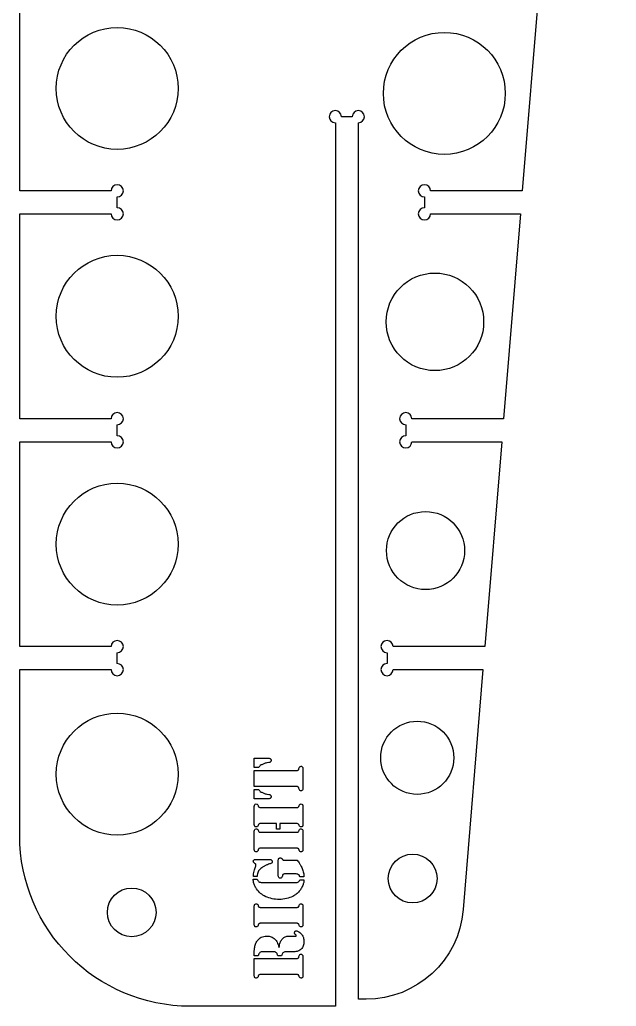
# Model space of a CAD drawing. Header units: inches. Extents: x -2.5 to 28.8, y -4.6 to 15.6.
# Drawn here: x 15.33 to 21.44, y -4.61 to 5.5 of the extents above; entities that cross this region are included whole.
import ezdxf

# ---------------------------------------------------------------- set-up
doc = ezdxf.new("R2010")
doc.units = ezdxf.units.IN
doc.header["$MEASUREMENT"] = 0
doc.layers.get('0').update_dxf_attribs({"lineweight": 0})

# ---------------------------------------------------------------- blocks, each defined once
blk = doc.blocks.new('Block_2')
at = {"color": 18, "lineweight": 25, "true_color": 0x000000}
for p, q in [((17.73, -2.167), (17.73, -2.071)), ((17.73, -2.071), (17.88, -2.071)), ((17.881, -2.116), (17.859, -2.119)), ((17.775, -2.167), (17.73, -2.167)), ((17.73, -2.36), (17.73, -2.198)), ((17.73, -2.198), (18.161, -2.198)), ((18.23, -2.185), (18.23, -2.373)), ((18.161, -2.36), (17.73, -2.36)), ((17.73, -2.486), (17.73, -2.39)), ((17.73, -2.39), (17.775, -2.39)), ((17.88, -2.486), (17.73, -2.486)), ((17.859, -2.438), (17.881, -2.442)), ((17.73, -2.749), (17.73, -2.566)), ((17.797, -2.576), (18.162, -2.576)), ((18.187, -2.565), (18.191, -2.554)), ((18.23, -2.566), (18.23, -2.75)), ((17.73, -3.002), (17.73, -2.82)), ((17.773, -2.75), (17.769, -2.761)), ((17.769, -2.808), (17.773, -2.819)), ((17.957, -2.739), (17.797, -2.739)), ((17.797, -2.83), (18.164, -2.83)), ((17.957, -2.799), (17.957, -2.739)), ((17.993, -2.799), (17.957, -2.799)), ((17.993, -2.739), (17.993, -2.799)), ((18.162, -2.739), (17.993, -2.739)), ((18.191, -2.761), (18.187, -2.75)), ((18.188, -2.819), (18.191, -2.808)), ((18.23, -2.82), (18.23, -3.002)), ((18.164, -2.992), (17.797, -2.992)), ((17.745, -3.109), (17.887, -3.109)), ((17.977, -3.269), (17.977, -3.122)), ((18.044, -3.116), (18.169, -3.116)), ((17.72, -3.312), (17.761, -3.312)), ((17.76, -3.282), (17.721, -3.282)), ((18.153, -3.256), (18.046, -3.256)), ((18.24, -3.287), (18.199, -3.287)), ((18.199, -3.318), (18.24, -3.318)), ((17.812, -3.344), (18.153, -3.344)), ((17.73, -3.773), (17.73, -3.59)), ((17.797, -3.6), (18.164, -3.6)), ((18.23, -3.59), (18.23, -3.773)), ((18.164, -3.763), (17.797, -3.763)), ((18.074, -3.896), (18.15, -3.896)), ((17.73, -4.096), (17.73, -4.086)), ((17.771, -4.096), (17.73, -4.096)), ((17.73, -4.297), (17.73, -4.125)), ((17.73, -4.125), (18.161, -4.125)), ((17.92, -4.054), (17.823, -4.054)), ((18.01, -4.095), (17.971, -4.095)), ((18.135, -4.054), (18.074, -4.054)), ((18.23, -4.112), (18.23, -4.297)), ((18.164, -4.287), (17.797, -4.287))]:
    blk.add_line(p, q, dxfattribs=at)
for centre, radius in [((16.325, 4.796), 0.625), ((19.68, 4.745), 0.625), ((16.325, 2.46), 0.625), ((19.583, 2.403), 0.5), ((16.325, 0.124), 0.625), ((19.487, 0.058), 0.4), ((16.325, -2.234), 0.625), ((19.402, -2.066), 0.375), ((19.355, -3.304), 0.25), ((16.474, -3.651), 0.25)]:
    blk.add_circle(centre, radius, dxfattribs=at)
for points, knots in [([(16.263, -0.926), (16.263, -0.892), (16.291, -0.864), (16.325, -0.864), (16.36, -0.864), (16.388, -0.892), (16.388, -0.926), (16.388, -0.961), (16.36, -0.989), (16.325, -0.989), (16.325, -0.989), (16.325, -1.1), (16.325, -1.1), (16.36, -1.1), (16.388, -1.128), (16.388, -1.162), (16.388, -1.197), (16.36, -1.225), (16.325, -1.225), (16.291, -1.225), (16.263, -1.197), (16.263, -1.162), (16.263, -1.162), (15.325, -1.162), (15.325, -1.162), (15.325, -1.162), (15.325, -2.863), (15.325, -2.863), (15.325, -3.83), (16.109, -4.613), (17.075, -4.613), (17.075, -4.613), (18.562, -4.613), (18.562, -4.613), (18.562, -4.613), (18.562, 4.444), (18.562, 4.444), (18.527, 4.444), (18.499, 4.472), (18.499, 4.506), (18.499, 4.541), (18.527, 4.569), (18.562, 4.569), (18.596, 4.569), (18.624, 4.541), (18.624, 4.506), (18.624, 4.506), (18.735, 4.506), (18.735, 4.506), (18.735, 4.541), (18.763, 4.569), (18.798, 4.569), (18.832, 4.569), (18.86, 4.541), (18.86, 4.506), (18.86, 4.472), (18.832, 4.444), (18.798, 4.444), (18.798, 4.444), (18.798, -4.541), (18.798, -4.541), (18.798, -4.541), (18.877, -4.541), (18.877, -4.541), (19.397, -4.541), (19.831, -4.142), (19.873, -3.623), (19.873, -3.623), (20.076, -1.162), (20.076, -1.162), (20.076, -1.162), (19.154, -1.162), (19.154, -1.162), (19.154, -1.197), (19.126, -1.225), (19.092, -1.225), (19.057, -1.225), (19.029, -1.197), (19.029, -1.162), (19.029, -1.128), (19.057, -1.1), (19.092, -1.1), (19.092, -1.1), (19.092, -0.989), (19.092, -0.989), (19.057, -0.989), (19.029, -0.961), (19.029, -0.926), (19.029, -0.892), (19.057, -0.864), (19.092, -0.864), (19.126, -0.864), (19.154, -0.892), (19.154, -0.926), (19.154, -0.926), (20.095, -0.926), (20.095, -0.926), (20.095, -0.926), (20.268, 1.174), (20.268, 1.174), (20.268, 1.174), (19.346, 1.174), (19.346, 1.174), (19.346, 1.139), (19.318, 1.111), (19.284, 1.111), (19.249, 1.111), (19.221, 1.139), (19.221, 1.174), (19.221, 1.208), (19.249, 1.236), (19.284, 1.236), (19.284, 1.236), (19.284, 1.348), (19.284, 1.348), (19.249, 1.348), (19.221, 1.376), (19.221, 1.41), (19.221, 1.445), (19.249, 1.473), (19.284, 1.473), (19.318, 1.473), (19.346, 1.445), (19.346, 1.41), (19.346, 1.41), (20.287, 1.41), (20.287, 1.41), (20.287, 1.41), (20.46, 3.51), (20.46, 3.51), (20.46, 3.51), (19.538, 3.51), (19.538, 3.51), (19.538, 3.476), (19.51, 3.448), (19.476, 3.448), (19.441, 3.448), (19.413, 3.476), (19.413, 3.51), (19.413, 3.545), (19.441, 3.573), (19.476, 3.573), (19.476, 3.573), (19.476, 3.684), (19.476, 3.684), (19.441, 3.684), (19.413, 3.712), (19.413, 3.746), (19.413, 3.781), (19.441, 3.809), (19.476, 3.809), (19.51, 3.809), (19.538, 3.781), (19.538, 3.746), (19.538, 3.746), (20.479, 3.746), (20.479, 3.746), (20.479, 3.746), (20.652, 5.846), (20.652, 5.846), (20.652, 5.846), (19.73, 5.846), (19.73, 5.846), (19.73, 5.812), (19.702, 5.784), (19.668, 5.784), (19.633, 5.784), (19.605, 5.812), (19.605, 5.846), (19.605, 5.881), (19.633, 5.909), (19.668, 5.909), (19.668, 5.909), (19.668, 6.02), (19.668, 6.02), (19.633, 6.02), (19.605, 6.048), (19.605, 6.082), (19.605, 6.117), (19.633, 6.145), (19.668, 6.145), (19.702, 6.145), (19.73, 6.117), (19.73, 6.082), (19.73, 6.082), (20.671, 6.082), (20.671, 6.082), (20.671, 6.082), (20.844, 8.182), (20.844, 8.182), (20.844, 8.182), (19.922, 8.182), (19.922, 8.182), (19.922, 8.148), (19.894, 8.12), (19.86, 8.12), (19.825, 8.12), (19.797, 8.148), (19.797, 8.182), (19.797, 8.217), (19.825, 8.245), (19.86, 8.245), (19.86, 8.245), (19.86, 8.356), (19.86, 8.356), (19.825, 8.356), (19.797, 8.384), (19.797, 8.419), (19.797, 8.453), (19.825, 8.481), (19.86, 8.481), (19.894, 8.481), (19.922, 8.453), (19.922, 8.419), (19.922, 8.419), (20.863, 8.419), (20.863, 8.419), (20.863, 8.419), (21.036, 10.519), (21.036, 10.519), (21.036, 10.519), (20.052, 10.519), (20.052, 10.519), (20.052, 10.519), (20.052, 10.692), (20.052, 10.692), (20.017, 10.692), (19.989, 10.72), (19.989, 10.755), (19.989, 10.789), (20.017, 10.817), (20.052, 10.817), (20.087, 10.817), (20.114, 10.789), (20.114, 10.755), (20.114, 10.755), (21.055, 10.755), (21.055, 10.755), (21.055, 10.755), (21.228, 12.855), (21.228, 12.855), (21.228, 12.855), (20.303, 12.855), (20.303, 12.855), (20.303, 12.82), (20.275, 12.792), (20.24, 12.792), (20.206, 12.792), (20.178, 12.82), (20.178, 12.855), (20.178, 12.889), (20.206, 12.917), (20.24, 12.917), (20.24, 12.917), (20.24, 13.029), (20.24, 13.029), (20.206, 13.029), (20.178, 13.057), (20.178, 13.091), (20.178, 13.126), (20.206, 13.154), (20.24, 13.154), (20.275, 13.154), (20.303, 13.126), (20.303, 13.091), (20.303, 13.091), (21.264, 13.091), (21.264, 13.091), (21.443, 14.068), (21.027, 15.058), (20.204, 15.613), (20.204, 15.613), (17.562, 15.613), (17.562, 15.613), (17.562, 15.613), (17.562, 6.069), (17.562, 6.069), (17.596, 6.069), (17.624, 6.041), (17.624, 6.006), (17.624, 5.972), (17.596, 5.944), (17.562, 5.944), (17.527, 5.944), (17.499, 5.972), (17.499, 6.006), (17.499, 6.006), (17.388, 6.006), (17.388, 6.006), (17.388, 5.972), (17.36, 5.944), (17.325, 5.944), (17.291, 5.944), (17.263, 5.972), (17.263, 6.006), (17.263, 6.041), (17.291, 6.069), (17.325, 6.069), (17.325, 6.069), (17.325, 14.839), (17.325, 14.839), (17.325, 14.839), (16.668, 14.839), (16.668, 14.839), (16.533, 14.616), (16.434, 14.375), (16.373, 14.122), (16.373, 14.122), (16.127, 13.091), (16.127, 13.091), (16.127, 13.091), (16.834, 13.091), (16.834, 13.091), (16.834, 13.126), (16.862, 13.154), (16.896, 13.154), (16.931, 13.154), (16.959, 13.126), (16.959, 13.091), (16.959, 13.057), (16.931, 13.029), (16.896, 13.029), (16.896, 13.029), (16.896, 12.917), (16.896, 12.917), (16.931, 12.917), (16.959, 12.889), (16.959, 12.855), (16.959, 12.82), (16.931, 12.792), (16.896, 12.792), (16.862, 12.792), (16.834, 12.82), (16.834, 12.855), (16.834, 12.855), (16.071, 12.855), (16.071, 12.855), (16.071, 12.855), (15.57, 10.755), (15.57, 10.755), (15.57, 10.755), (16.479, 10.755), (16.479, 10.755), (16.479, 10.789), (16.507, 10.817), (16.541, 10.817), (16.576, 10.817), (16.604, 10.789), (16.604, 10.755), (16.604, 10.72), (16.576, 10.692), (16.541, 10.692), (16.541, 10.692), (16.541, 10.581), (16.541, 10.581), (16.576, 10.581), (16.604, 10.553), (16.604, 10.519), (16.604, 10.484), (16.576, 10.456), (16.541, 10.456), (16.507, 10.456), (16.479, 10.484), (16.479, 10.519), (16.479, 10.519), (15.513, 10.519), (15.513, 10.519), (15.513, 10.519), (15.325, 9.732), (15.325, 9.732), (15.325, 9.732), (15.325, 8.419), (15.325, 8.419), (15.325, 8.419), (16.263, 8.419), (16.263, 8.419), (16.263, 8.453), (16.291, 8.481), (16.325, 8.481), (16.36, 8.481), (16.388, 8.453), (16.388, 8.419), (16.388, 8.384), (16.36, 8.356), (16.325, 8.356), (16.325, 8.356), (16.325, 8.245), (16.325, 8.245), (16.36, 8.245), (16.388, 8.217), (16.388, 8.182), (16.388, 8.148), (16.36, 8.12), (16.325, 8.12), (16.291, 8.12), (16.263, 8.148), (16.263, 8.182), (16.263, 8.182), (15.325, 8.182), (15.325, 8.182), (15.325, 8.182), (15.325, 6.082), (15.325, 6.082), (15.325, 6.082), (16.263, 6.082), (16.263, 6.082), (16.263, 6.117), (16.291, 6.145), (16.325, 6.145), (16.36, 6.145), (16.388, 6.117), (16.388, 6.082), (16.388, 6.048), (16.36, 6.02), (16.325, 6.02), (16.325, 6.02), (16.325, 5.909), (16.325, 5.909), (16.36, 5.909), (16.388, 5.881), (16.388, 5.846), (16.388, 5.812), (16.36, 5.784), (16.325, 5.784), (16.291, 5.784), (16.263, 5.812), (16.263, 5.846), (16.263, 5.846), (15.325, 5.846), (15.325, 5.846), (15.325, 5.846), (15.325, 3.746), (15.325, 3.746), (15.325, 3.746), (16.263, 3.746), (16.263, 3.746), (16.263, 3.781), (16.291, 3.809), (16.325, 3.809), (16.36, 3.809), (16.388, 3.781), (16.388, 3.746), (16.388, 3.712), (16.36, 3.684), (16.325, 3.684), (16.325, 3.684), (16.325, 3.573), (16.325, 3.573), (16.36, 3.573), (16.388, 3.545), (16.388, 3.51), (16.388, 3.476), (16.36, 3.448), (16.325, 3.448), (16.291, 3.448), (16.263, 3.476), (16.263, 3.51), (16.263, 3.51), (15.325, 3.51), (15.325, 3.51), (15.325, 3.51), (15.325, 1.41), (15.325, 1.41), (15.325, 1.41), (16.263, 1.41), (16.263, 1.41), (16.263, 1.445), (16.291, 1.473), (16.325, 1.473), (16.36, 1.473), (16.388, 1.445), (16.388, 1.41), (16.388, 1.376), (16.36, 1.348), (16.325, 1.348), (16.325, 1.348), (16.325, 1.236), (16.325, 1.236), (16.36, 1.236), (16.388, 1.208), (16.388, 1.174), (16.388, 1.139), (16.36, 1.111), (16.325, 1.111), (16.291, 1.111), (16.263, 1.139), (16.263, 1.174), (16.263, 1.174), (15.325, 1.174), (15.325, 1.174), (15.325, 1.174), (15.325, -0.926), (15.325, -0.926), (15.325, -0.926), (16.263, -0.926), (16.263, -0.926)], [0, 0, 0, 0, 1, 1, 1, 2, 2, 2, 3, 3, 3, 4, 4, 4, 5, 5, 5, 6, 6, 6, 7, 7, 7, 8, 8, 8, 9, 9, 9, 10, 10, 10, 11, 11, 11, 12, 12, 12, 13, 13, 13, 14, 14, 14, 15, 15, 15, 16, 16, 16, 17, 17, 17, 18, 18, 18, 19, 19, 19, 20, 20, 20, 21, 21, 21, 22, 22, 22, 23, 23, 23, 24, 24, 24, 25, 25, 25, 26, 26, 26, 27, 27, 27, 28, 28, 28, 29, 29, 29, 30, 30, 30, 31, 31, 31, 32, 32, 32, 33, 33, 33, 34, 34, 34, 35, 35, 35, 36, 36, 36, 37, 37, 37, 38, 38, 38, 39, 39, 39, 40, 40, 40, 41, 41, 41, 42, 42, 42, 43, 43, 43, 44, 44, 44, 45, 45, 45, 46, 46, 46, 47, 47, 47, 48, 48, 48, 49, 49, 49, 50, 50, 50, 51, 51, 51, 52, 52, 52, 53, 53, 53, 54, 54, 54, 55, 55, 55, 56, 56, 56, 57, 57, 57, 58, 58, 58, 59, 59, 59, 60, 60, 60, 61, 61, 61, 62, 62, 62, 63, 63, 63, 64, 64, 64, 65, 65, 65, 66, 66, 66, 67, 67, 67, 68, 68, 68, 69, 69, 69, 70, 70, 70, 71, 71, 71, 72, 72, 72, 73, 73, 73, 74, 74, 74, 75, 75, 75, 76, 76, 76, 77, 77, 77, 78, 78, 78, 79, 79, 79, 80, 80, 80, 81, 81, 81, 82, 82, 82, 83, 83, 83, 84, 84, 84, 85, 85, 85, 86, 86, 86, 87, 87, 87, 88, 88, 88, 89, 89, 89, 90, 90, 90, 91, 91, 91, 92, 92, 92, 93, 93, 93, 94, 94, 94, 95, 95, 95, 96, 96, 96, 97, 97, 97, 98, 98, 98, 99, 99, 99, 100, 100, 100, 101, 101, 101, 102, 102, 102, 103, 103, 103, 104, 104, 104, 105, 105, 105, 106, 106, 106, 107, 107, 107, 108, 108, 108, 109, 109, 109, 110, 110, 110, 111, 111, 111, 112, 112, 112, 113, 113, 113, 114, 114, 114, 115, 115, 115, 116, 116, 116, 117, 117, 117, 118, 118, 118, 119, 119, 119, 120, 120, 120, 121, 121, 121, 122, 122, 122, 123, 123, 123, 124, 124, 124, 125, 125, 125, 126, 126, 126, 127, 127, 127, 128, 128, 128, 129, 129, 129, 130, 130, 130, 131, 131, 131, 132, 132, 132, 133, 133, 133, 134, 134, 134, 135, 135, 135, 136, 136, 136, 137, 137, 137, 138, 138, 138, 139, 139, 139, 140, 140, 140, 141, 141, 141, 142, 142, 142, 143, 143, 143, 144, 144, 144, 145, 145, 145, 146, 146, 146, 147, 147, 147, 148, 148, 148, 149, 149, 149, 150, 150, 150, 151, 151, 151, 152, 152, 152, 153, 153, 153, 154, 154, 154, 155, 155, 155, 156, 156, 156, 157, 157, 157, 158, 158, 158, 159, 159, 159, 160, 160, 160, 161, 161, 161, 162, 162, 162, 163, 163, 163, 164, 164, 164, 165, 165, 165, 165]), ([(17.859, -2.119), (17.848, -2.121), (17.837, -2.123), (17.827, -2.127), (17.818, -2.131), (17.809, -2.136), (17.8, -2.14)], [0, 0, 0, 0, 1, 1, 1, 2, 2, 2, 2]), ([(17.88, -2.071), (17.883, -2.071), (17.887, -2.071), (17.89, -2.072), (17.892, -2.073), (17.895, -2.075), (17.897, -2.077)], [0, 0, 0, 0, 1, 1, 1, 2, 2, 2, 2]), ([(17.898, -2.108), (17.896, -2.11), (17.893, -2.111), (17.891, -2.113), (17.888, -2.114), (17.885, -2.115), (17.881, -2.116)], [0, 0, 0, 0, 1, 1, 1, 2, 2, 2, 2]), ([(17.897, -2.077), (17.899, -2.079), (17.901, -2.081), (17.902, -2.084), (17.903, -2.086), (17.904, -2.089), (17.904, -2.092)], [0, 0, 0, 0, 1, 1, 1, 2, 2, 2, 2]), ([(17.904, -2.092), (17.904, -2.095), (17.903, -2.098), (17.902, -2.101), (17.901, -2.103), (17.9, -2.105), (17.898, -2.108)], [0, 0, 0, 0, 1, 1, 1, 2, 2, 2, 2]), ([(17.8, -2.14), (17.795, -2.144), (17.79, -2.148), (17.786, -2.152), (17.782, -2.157), (17.778, -2.162), (17.775, -2.167)], [0, 0, 0, 0, 1, 1, 1, 2, 2, 2, 2]), ([(18.161, -2.198), (18.165, -2.198), (18.169, -2.197), (18.173, -2.196), (18.176, -2.195), (18.179, -2.194), (18.181, -2.192)], [0, 0, 0, 0, 1, 1, 1, 2, 2, 2, 2]), ([(18.181, -2.192), (18.182, -2.191), (18.183, -2.19), (18.184, -2.189), (18.185, -2.188), (18.185, -2.188), (18.186, -2.187)], [0, 0, 0, 0, 1, 1, 1, 2, 2, 2, 2]), ([(18.186, -2.187), (18.186, -2.185), (18.187, -2.183), (18.187, -2.181), (18.188, -2.177), (18.189, -2.174), (18.19, -2.17)], [0, 0, 0, 0, 1, 1, 1, 2, 2, 2, 2]), ([(18.19, -2.17), (18.192, -2.165), (18.194, -2.159), (18.197, -2.157), (18.201, -2.154), (18.206, -2.153), (18.211, -2.152)], [0, 0, 0, 0, 1, 1, 1, 2, 2, 2, 2]), ([(18.211, -2.152), (18.214, -2.153), (18.217, -2.153), (18.219, -2.155), (18.222, -2.156), (18.224, -2.159), (18.226, -2.162)], [0, 0, 0, 0, 1, 1, 1, 2, 2, 2, 2]), ([(18.226, -2.162), (18.227, -2.165), (18.228, -2.168), (18.229, -2.171), (18.23, -2.176), (18.23, -2.18), (18.23, -2.185)], [0, 0, 0, 0, 1, 1, 1, 2, 2, 2, 2]), ([(17.775, -2.39), (17.778, -2.395), (17.782, -2.401), (17.786, -2.405), (17.79, -2.41), (17.795, -2.413), (17.8, -2.417)], [0, 0, 0, 0, 1, 1, 1, 2, 2, 2, 2]), ([(17.8, -2.417), (17.809, -2.421), (17.818, -2.426), (17.827, -2.43), (17.837, -2.434), (17.848, -2.436), (17.859, -2.438)], [0, 0, 0, 0, 1, 1, 1, 2, 2, 2, 2]), ([(18.181, -2.366), (18.179, -2.364), (18.176, -2.363), (18.173, -2.362), (18.169, -2.36), (18.165, -2.36), (18.161, -2.36)], [0, 0, 0, 0, 1, 1, 1, 2, 2, 2, 2]), ([(18.186, -2.371), (18.185, -2.37), (18.185, -2.369), (18.184, -2.368), (18.183, -2.367), (18.182, -2.366), (18.181, -2.366)], [0, 0, 0, 0, 1, 1, 1, 2, 2, 2, 2]), ([(18.19, -2.388), (18.189, -2.384), (18.188, -2.38), (18.187, -2.376), (18.187, -2.374), (18.186, -2.373), (18.186, -2.371)], [0, 0, 0, 0, 1, 1, 1, 2, 2, 2, 2]), ([(18.211, -2.405), (18.206, -2.404), (18.201, -2.404), (18.197, -2.401), (18.194, -2.398), (18.192, -2.393), (18.19, -2.388)], [0, 0, 0, 0, 1, 1, 1, 2, 2, 2, 2]), ([(18.225, -2.397), (18.224, -2.399), (18.222, -2.402), (18.219, -2.403), (18.217, -2.405), (18.214, -2.405), (18.211, -2.405)], [0, 0, 0, 0, 1, 1, 1, 2, 2, 2, 2]), ([(18.23, -2.373), (18.23, -2.377), (18.23, -2.382), (18.229, -2.387), (18.228, -2.39), (18.227, -2.394), (18.225, -2.397)], [0, 0, 0, 0, 1, 1, 1, 2, 2, 2, 2]), ([(17.897, -2.48), (17.895, -2.482), (17.892, -2.484), (17.89, -2.485), (17.887, -2.486), (17.883, -2.486), (17.88, -2.486)], [0, 0, 0, 0, 1, 1, 1, 2, 2, 2, 2]), ([(17.881, -2.442), (17.885, -2.442), (17.888, -2.443), (17.891, -2.444), (17.893, -2.446), (17.896, -2.448), (17.898, -2.449)], [0, 0, 0, 0, 1, 1, 1, 2, 2, 2, 2]), ([(17.904, -2.465), (17.904, -2.468), (17.903, -2.471), (17.902, -2.473), (17.901, -2.476), (17.899, -2.478), (17.897, -2.48)], [0, 0, 0, 0, 1, 1, 1, 2, 2, 2, 2]), ([(17.898, -2.449), (17.9, -2.452), (17.901, -2.454), (17.902, -2.456), (17.903, -2.459), (17.904, -2.462), (17.904, -2.465)], [0, 0, 0, 0, 1, 1, 1, 2, 2, 2, 2]), ([(17.73, -2.566), (17.731, -2.558), (17.731, -2.551), (17.735, -2.546), (17.738, -2.542), (17.744, -2.541), (17.749, -2.539)], [0, 0, 0, 0, 1, 1, 1, 2, 2, 2, 2]), ([(17.749, -2.539), (17.754, -2.54), (17.759, -2.54), (17.762, -2.543), (17.765, -2.545), (17.767, -2.549), (17.769, -2.554)], [0, 0, 0, 0, 1, 1, 1, 2, 2, 2, 2]), ([(17.769, -2.554), (17.77, -2.557), (17.771, -2.56), (17.772, -2.563), (17.773, -2.565), (17.774, -2.566), (17.774, -2.568)], [0, 0, 0, 0, 1, 1, 1, 2, 2, 2, 2]), ([(17.774, -2.568), (17.775, -2.568), (17.775, -2.569), (17.776, -2.57), (17.776, -2.571), (17.777, -2.571), (17.778, -2.572)], [0, 0, 0, 0, 1, 1, 1, 2, 2, 2, 2]), ([(17.778, -2.572), (17.781, -2.573), (17.783, -2.574), (17.786, -2.575), (17.789, -2.576), (17.793, -2.576), (17.797, -2.576)], [0, 0, 0, 0, 1, 1, 1, 2, 2, 2, 2]), ([(18.162, -2.576), (18.168, -2.576), (18.174, -2.576), (18.178, -2.574), (18.182, -2.572), (18.184, -2.569), (18.187, -2.565)], [0, 0, 0, 0, 1, 1, 1, 2, 2, 2, 2]), ([(18.191, -2.554), (18.193, -2.549), (18.195, -2.545), (18.198, -2.543), (18.202, -2.54), (18.206, -2.54), (18.211, -2.539)], [0, 0, 0, 0, 1, 1, 1, 2, 2, 2, 2]), ([(18.211, -2.539), (18.217, -2.541), (18.222, -2.542), (18.225, -2.546), (18.23, -2.551), (18.23, -2.558), (18.23, -2.566)], [0, 0, 0, 0, 1, 1, 1, 2, 2, 2, 2]), ([(17.749, -2.775), (17.744, -2.774), (17.738, -2.772), (17.735, -2.769), (17.731, -2.764), (17.731, -2.757), (17.73, -2.749)], [0, 0, 0, 0, 1, 1, 1, 2, 2, 2, 2]), ([(17.73, -2.82), (17.731, -2.812), (17.731, -2.805), (17.735, -2.8), (17.738, -2.797), (17.744, -2.795), (17.749, -2.794)], [0, 0, 0, 0, 1, 1, 1, 2, 2, 2, 2]), ([(17.769, -2.761), (17.767, -2.765), (17.765, -2.769), (17.762, -2.772), (17.759, -2.774), (17.754, -2.775), (17.749, -2.775)], [0, 0, 0, 0, 1, 1, 1, 2, 2, 2, 2]), ([(17.749, -2.794), (17.754, -2.794), (17.759, -2.795), (17.762, -2.797), (17.765, -2.8), (17.767, -2.804), (17.769, -2.808)], [0, 0, 0, 0, 1, 1, 1, 2, 2, 2, 2]), ([(17.797, -2.739), (17.791, -2.739), (17.785, -2.739), (17.781, -2.742), (17.778, -2.743), (17.775, -2.747), (17.773, -2.75)], [0, 0, 0, 0, 1, 1, 1, 2, 2, 2, 2]), ([(17.773, -2.819), (17.775, -2.822), (17.778, -2.825), (17.781, -2.827), (17.785, -2.83), (17.791, -2.83), (17.797, -2.83)], [0, 0, 0, 0, 1, 1, 1, 2, 2, 2, 2]), ([(18.187, -2.75), (18.184, -2.747), (18.182, -2.743), (18.179, -2.742), (18.174, -2.739), (18.168, -2.739), (18.162, -2.739)], [0, 0, 0, 0, 1, 1, 1, 2, 2, 2, 2]), ([(18.164, -2.83), (18.17, -2.83), (18.175, -2.83), (18.18, -2.827), (18.183, -2.825), (18.185, -2.822), (18.188, -2.819)], [0, 0, 0, 0, 1, 1, 1, 2, 2, 2, 2]), ([(18.211, -2.775), (18.206, -2.775), (18.202, -2.774), (18.198, -2.772), (18.195, -2.769), (18.193, -2.765), (18.191, -2.761)], [0, 0, 0, 0, 1, 1, 1, 2, 2, 2, 2]), ([(18.191, -2.808), (18.193, -2.804), (18.195, -2.8), (18.199, -2.797), (18.202, -2.795), (18.207, -2.794), (18.211, -2.794)], [0, 0, 0, 0, 1, 1, 1, 2, 2, 2, 2]), ([(18.23, -2.75), (18.23, -2.757), (18.23, -2.764), (18.225, -2.769), (18.222, -2.772), (18.217, -2.774), (18.211, -2.775)], [0, 0, 0, 0, 1, 1, 1, 2, 2, 2, 2]), ([(18.211, -2.794), (18.217, -2.795), (18.222, -2.797), (18.226, -2.8), (18.23, -2.805), (18.23, -2.812), (18.23, -2.82)], [0, 0, 0, 0, 1, 1, 1, 2, 2, 2, 2]), ([(17.735, -3.023), (17.734, -3.02), (17.732, -3.017), (17.732, -3.014), (17.731, -3.01), (17.73, -3.006), (17.73, -3.002)], [0, 0, 0, 0, 1, 1, 1, 2, 2, 2, 2]), ([(17.749, -3.03), (17.747, -3.03), (17.744, -3.029), (17.741, -3.028), (17.739, -3.027), (17.737, -3.025), (17.735, -3.023)], [0, 0, 0, 0, 1, 1, 1, 2, 2, 2, 2]), ([(17.769, -3.015), (17.767, -3.019), (17.765, -3.024), (17.762, -3.026), (17.759, -3.029), (17.754, -3.029), (17.749, -3.03)], [0, 0, 0, 0, 1, 1, 1, 2, 2, 2, 2]), ([(17.774, -3.001), (17.774, -3.003), (17.773, -3.004), (17.772, -3.006), (17.771, -3.009), (17.77, -3.012), (17.769, -3.015)], [0, 0, 0, 0, 1, 1, 1, 2, 2, 2, 2]), ([(17.778, -2.997), (17.777, -2.998), (17.776, -2.998), (17.776, -2.999), (17.775, -3), (17.775, -3), (17.774, -3.001)], [0, 0, 0, 0, 1, 1, 1, 2, 2, 2, 2]), ([(17.797, -2.992), (17.793, -2.992), (17.789, -2.993), (17.786, -2.994), (17.783, -2.994), (17.781, -2.996), (17.778, -2.997)], [0, 0, 0, 0, 1, 1, 1, 2, 2, 2, 2]), ([(18.182, -2.997), (18.18, -2.996), (18.177, -2.994), (18.175, -2.994), (18.171, -2.993), (18.167, -2.992), (18.164, -2.992)], [0, 0, 0, 0, 1, 1, 1, 2, 2, 2, 2]), ([(18.187, -3.001), (18.186, -3), (18.186, -3), (18.185, -2.999), (18.184, -2.998), (18.183, -2.998), (18.182, -2.997)], [0, 0, 0, 0, 1, 1, 1, 2, 2, 2, 2]), ([(18.191, -3.015), (18.19, -3.012), (18.189, -3.009), (18.188, -3.006), (18.188, -3.004), (18.187, -3.003), (18.187, -3.001)], [0, 0, 0, 0, 1, 1, 1, 2, 2, 2, 2]), ([(18.211, -3.03), (18.207, -3.029), (18.202, -3.029), (18.199, -3.026), (18.195, -3.024), (18.193, -3.019), (18.191, -3.015)], [0, 0, 0, 0, 1, 1, 1, 2, 2, 2, 2]), ([(18.225, -3.023), (18.224, -3.025), (18.222, -3.027), (18.219, -3.028), (18.217, -3.029), (18.214, -3.03), (18.211, -3.03)], [0, 0, 0, 0, 1, 1, 1, 2, 2, 2, 2]), ([(18.23, -3.002), (18.23, -3.006), (18.23, -3.01), (18.229, -3.014), (18.228, -3.017), (18.227, -3.02), (18.225, -3.023)], [0, 0, 0, 0, 1, 1, 1, 2, 2, 2, 2]), ([(17.72, -3.128), (17.721, -3.125), (17.721, -3.122), (17.722, -3.119), (17.723, -3.117), (17.724, -3.115), (17.726, -3.114)], [0, 0, 0, 0, 1, 1, 1, 2, 2, 2, 2]), ([(17.73, -3.144), (17.727, -3.142), (17.724, -3.14), (17.723, -3.137), (17.721, -3.134), (17.721, -3.131), (17.72, -3.128)], [0, 0, 0, 0, 1, 1, 1, 2, 2, 2, 2]), ([(17.726, -3.114), (17.729, -3.112), (17.731, -3.111), (17.734, -3.11), (17.737, -3.109), (17.741, -3.109), (17.745, -3.109)], [0, 0, 0, 0, 1, 1, 1, 2, 2, 2, 2]), ([(17.887, -3.109), (17.896, -3.11), (17.904, -3.11), (17.908, -3.114), (17.912, -3.118), (17.914, -3.124), (17.915, -3.13)], [0, 0, 0, 0, 1, 1, 1, 2, 2, 2, 2]), ([(17.915, -3.13), (17.915, -3.133), (17.915, -3.136), (17.914, -3.139), (17.913, -3.141), (17.911, -3.143), (17.91, -3.145)], [0, 0, 0, 0, 1, 1, 1, 2, 2, 2, 2]), ([(17.977, -3.122), (17.977, -3.118), (17.977, -3.113), (17.978, -3.108), (17.979, -3.105), (17.98, -3.102), (17.981, -3.099)], [0, 0, 0, 0, 1, 1, 1, 2, 2, 2, 2]), ([(17.981, -3.099), (17.983, -3.097), (17.985, -3.095), (17.988, -3.094), (17.991, -3.093), (17.994, -3.093), (17.997, -3.092)], [0, 0, 0, 0, 1, 1, 1, 2, 2, 2, 2]), ([(17.997, -3.092), (18, -3.093), (18.002, -3.093), (18.004, -3.093), (18.006, -3.094), (18.007, -3.094), (18.009, -3.095)], [0, 0, 0, 0, 1, 1, 1, 2, 2, 2, 2]), ([(18.009, -3.095), (18.011, -3.096), (18.012, -3.098), (18.014, -3.099), (18.015, -3.101), (18.017, -3.103), (18.019, -3.105)], [0, 0, 0, 0, 1, 1, 1, 2, 2, 2, 2]), ([(18.019, -3.105), (18.02, -3.107), (18.022, -3.11), (18.024, -3.111), (18.025, -3.112), (18.027, -3.113), (18.028, -3.114)], [0, 0, 0, 0, 1, 1, 1, 2, 2, 2, 2]), ([(18.028, -3.114), (18.03, -3.115), (18.032, -3.115), (18.034, -3.116), (18.038, -3.116), (18.041, -3.116), (18.044, -3.116)], [0, 0, 0, 0, 1, 1, 1, 2, 2, 2, 2]), ([(18.169, -3.116), (18.174, -3.122), (18.179, -3.127), (18.184, -3.133), (18.189, -3.14), (18.194, -3.148), (18.199, -3.155)], [0, 0, 0, 0, 1, 1, 1, 2, 2, 2, 2]), ([(17.721, -3.282), (17.723, -3.264), (17.725, -3.245), (17.729, -3.227), (17.733, -3.213), (17.738, -3.198), (17.743, -3.184)], [0, 0, 0, 0, 1, 1, 1, 2, 2, 2, 2]), ([(17.745, -3.157), (17.743, -3.156), (17.742, -3.154), (17.74, -3.152), (17.737, -3.15), (17.733, -3.147), (17.73, -3.144)], [0, 0, 0, 0, 1, 1, 1, 2, 2, 2, 2]), ([(17.743, -3.184), (17.744, -3.18), (17.746, -3.177), (17.747, -3.174), (17.747, -3.171), (17.748, -3.169), (17.748, -3.166)], [0, 0, 0, 0, 1, 1, 1, 2, 2, 2, 2]), ([(17.748, -3.166), (17.748, -3.164), (17.748, -3.163), (17.747, -3.161), (17.747, -3.16), (17.746, -3.158), (17.745, -3.157)], [0, 0, 0, 0, 1, 1, 1, 2, 2, 2, 2]), ([(17.77, -3.235), (17.768, -3.242), (17.765, -3.249), (17.764, -3.256), (17.762, -3.265), (17.761, -3.273), (17.76, -3.282)], [0, 0, 0, 0, 1, 1, 1, 2, 2, 2, 2]), ([(17.797, -3.202), (17.792, -3.207), (17.786, -3.212), (17.781, -3.218), (17.777, -3.223), (17.774, -3.229), (17.77, -3.235)], [0, 0, 0, 0, 1, 1, 1, 2, 2, 2, 2]), ([(17.84, -3.174), (17.832, -3.179), (17.824, -3.183), (17.816, -3.188), (17.81, -3.192), (17.803, -3.197), (17.797, -3.202)], [0, 0, 0, 0, 1, 1, 1, 2, 2, 2, 2]), ([(17.888, -3.154), (17.881, -3.157), (17.873, -3.159), (17.866, -3.162), (17.857, -3.166), (17.849, -3.17), (17.84, -3.174)], [0, 0, 0, 0, 1, 1, 1, 2, 2, 2, 2]), ([(17.91, -3.145), (17.907, -3.147), (17.904, -3.148), (17.902, -3.15), (17.897, -3.152), (17.893, -3.153), (17.888, -3.154)], [0, 0, 0, 0, 1, 1, 1, 2, 2, 2, 2]), ([(18.199, -3.155), (18.204, -3.163), (18.208, -3.171), (18.213, -3.179), (18.216, -3.186), (18.22, -3.194), (18.223, -3.201)], [0, 0, 0, 0, 1, 1, 1, 2, 2, 2, 2]), ([(18.223, -3.201), (18.225, -3.208), (18.228, -3.215), (18.23, -3.222), (18.232, -3.23), (18.234, -3.237), (18.235, -3.245)], [0, 0, 0, 0, 1, 1, 1, 2, 2, 2, 2]), ([(17.724, -3.346), (17.723, -3.34), (17.722, -3.335), (17.721, -3.33), (17.721, -3.324), (17.721, -3.318), (17.72, -3.312)], [0, 0, 0, 0, 1, 1, 1, 2, 2, 2, 2]), ([(17.761, -3.312), (17.766, -3.321), (17.77, -3.331), (17.778, -3.336), (17.787, -3.343), (17.8, -3.343), (17.812, -3.344)], [0, 0, 0, 0, 1, 1, 1, 2, 2, 2, 2]), ([(17.982, -3.293), (17.98, -3.29), (17.979, -3.286), (17.978, -3.283), (17.977, -3.278), (17.977, -3.273), (17.977, -3.269)], [0, 0, 0, 0, 1, 1, 1, 2, 2, 2, 2]), ([(17.997, -3.301), (17.994, -3.301), (17.991, -3.301), (17.988, -3.299), (17.986, -3.298), (17.984, -3.295), (17.982, -3.293)], [0, 0, 0, 0, 1, 1, 1, 2, 2, 2, 2]), ([(18.017, -3.284), (18.015, -3.289), (18.013, -3.294), (18.01, -3.297), (18.006, -3.3), (18.002, -3.3), (17.997, -3.301)], [0, 0, 0, 0, 1, 1, 1, 2, 2, 2, 2]), ([(18.021, -3.267), (18.021, -3.269), (18.02, -3.27), (18.02, -3.272), (18.019, -3.276), (18.018, -3.28), (18.017, -3.284)], [0, 0, 0, 0, 1, 1, 1, 2, 2, 2, 2]), ([(18.026, -3.262), (18.025, -3.262), (18.024, -3.263), (18.023, -3.264), (18.022, -3.265), (18.022, -3.266), (18.021, -3.267)], [0, 0, 0, 0, 1, 1, 1, 2, 2, 2, 2]), ([(18.046, -3.256), (18.042, -3.256), (18.038, -3.256), (18.034, -3.258), (18.031, -3.258), (18.029, -3.26), (18.026, -3.262)], [0, 0, 0, 0, 1, 1, 1, 2, 2, 2, 2]), ([(18.182, -3.262), (18.178, -3.261), (18.174, -3.259), (18.169, -3.258), (18.164, -3.257), (18.159, -3.256), (18.153, -3.256)], [0, 0, 0, 0, 1, 1, 1, 2, 2, 2, 2]), ([(18.193, -3.271), (18.191, -3.27), (18.19, -3.268), (18.188, -3.266), (18.186, -3.265), (18.184, -3.264), (18.182, -3.262)], [0, 0, 0, 0, 1, 1, 1, 2, 2, 2, 2]), ([(18.184, -3.339), (18.187, -3.336), (18.19, -3.334), (18.192, -3.331), (18.195, -3.328), (18.197, -3.323), (18.199, -3.318)], [0, 0, 0, 0, 1, 1, 1, 2, 2, 2, 2]), ([(18.199, -3.287), (18.198, -3.284), (18.197, -3.281), (18.196, -3.278), (18.195, -3.276), (18.194, -3.274), (18.193, -3.271)], [0, 0, 0, 0, 1, 1, 1, 2, 2, 2, 2]), ([(18.235, -3.245), (18.237, -3.253), (18.238, -3.26), (18.239, -3.268), (18.24, -3.274), (18.24, -3.281), (18.24, -3.287)], [0, 0, 0, 0, 1, 1, 1, 2, 2, 2, 2]), ([(18.24, -3.318), (18.24, -3.322), (18.24, -3.326), (18.24, -3.33), (18.239, -3.333), (18.239, -3.336), (18.238, -3.34)], [0, 0, 0, 0, 1, 1, 1, 2, 2, 2, 2]), ([(17.753, -3.41), (17.747, -3.4), (17.741, -3.39), (17.736, -3.379), (17.731, -3.368), (17.728, -3.357), (17.724, -3.346)], [0, 0, 0, 0, 1, 1, 1, 2, 2, 2, 2]), ([(17.848, -3.49), (17.829, -3.48), (17.81, -3.47), (17.794, -3.456), (17.778, -3.443), (17.766, -3.426), (17.753, -3.41)], [0, 0, 0, 0, 1, 1, 1, 2, 2, 2, 2]), ([(18.191, -3.435), (18.181, -3.445), (18.172, -3.455), (18.161, -3.464), (18.15, -3.472), (18.138, -3.479), (18.126, -3.487)], [0, 0, 0, 0, 1, 1, 1, 2, 2, 2, 2]), ([(18.153, -3.344), (18.159, -3.344), (18.165, -3.344), (18.171, -3.343), (18.175, -3.342), (18.18, -3.34), (18.184, -3.339)], [0, 0, 0, 0, 1, 1, 1, 2, 2, 2, 2]), ([(18.231, -3.366), (18.226, -3.378), (18.221, -3.391), (18.214, -3.402), (18.208, -3.414), (18.199, -3.425), (18.191, -3.435)], [0, 0, 0, 0, 1, 1, 1, 2, 2, 2, 2]), ([(18.238, -3.34), (18.238, -3.344), (18.237, -3.347), (18.236, -3.351), (18.234, -3.356), (18.233, -3.361), (18.231, -3.366)], [0, 0, 0, 0, 1, 1, 1, 2, 2, 2, 2]), ([(17.986, -3.518), (17.962, -3.517), (17.937, -3.516), (17.913, -3.511), (17.891, -3.506), (17.869, -3.498), (17.848, -3.49)], [0, 0, 0, 0, 1, 1, 1, 2, 2, 2, 2]), ([(18.126, -3.487), (18.105, -3.496), (18.084, -3.505), (18.062, -3.51), (18.037, -3.516), (18.012, -3.517), (17.986, -3.518)], [0, 0, 0, 0, 1, 1, 1, 2, 2, 2, 2]), ([(17.73, -3.59), (17.73, -3.586), (17.731, -3.582), (17.732, -3.579), (17.732, -3.576), (17.734, -3.573), (17.735, -3.57)], [0, 0, 0, 0, 1, 1, 1, 2, 2, 2, 2]), ([(17.735, -3.57), (17.737, -3.568), (17.739, -3.566), (17.741, -3.565), (17.744, -3.563), (17.747, -3.563), (17.749, -3.563)], [0, 0, 0, 0, 1, 1, 1, 2, 2, 2, 2]), ([(17.749, -3.563), (17.754, -3.563), (17.759, -3.564), (17.762, -3.566), (17.765, -3.569), (17.767, -3.573), (17.769, -3.577)], [0, 0, 0, 0, 1, 1, 1, 2, 2, 2, 2]), ([(17.769, -3.577), (17.77, -3.581), (17.771, -3.584), (17.772, -3.587), (17.773, -3.589), (17.774, -3.59), (17.774, -3.592)], [0, 0, 0, 0, 1, 1, 1, 2, 2, 2, 2]), ([(17.774, -3.592), (17.775, -3.592), (17.775, -3.593), (17.776, -3.594), (17.776, -3.594), (17.777, -3.595), (17.778, -3.596)], [0, 0, 0, 0, 1, 1, 1, 2, 2, 2, 2]), ([(17.778, -3.596), (17.781, -3.597), (17.783, -3.598), (17.786, -3.599), (17.789, -3.6), (17.793, -3.6), (17.797, -3.6)], [0, 0, 0, 0, 1, 1, 1, 2, 2, 2, 2]), ([(18.164, -3.6), (18.167, -3.6), (18.171, -3.6), (18.175, -3.599), (18.177, -3.598), (18.18, -3.597), (18.182, -3.596)], [0, 0, 0, 0, 1, 1, 1, 2, 2, 2, 2]), ([(18.182, -3.596), (18.183, -3.595), (18.184, -3.594), (18.185, -3.594), (18.186, -3.593), (18.186, -3.592), (18.187, -3.592)], [0, 0, 0, 0, 1, 1, 1, 2, 2, 2, 2]), ([(18.187, -3.592), (18.187, -3.59), (18.188, -3.589), (18.188, -3.587), (18.189, -3.584), (18.19, -3.581), (18.191, -3.577)], [0, 0, 0, 0, 1, 1, 1, 2, 2, 2, 2]), ([(18.191, -3.577), (18.193, -3.573), (18.195, -3.569), (18.199, -3.566), (18.202, -3.564), (18.207, -3.563), (18.211, -3.563)], [0, 0, 0, 0, 1, 1, 1, 2, 2, 2, 2]), ([(18.211, -3.563), (18.214, -3.563), (18.217, -3.563), (18.219, -3.565), (18.222, -3.566), (18.224, -3.568), (18.225, -3.57)], [0, 0, 0, 0, 1, 1, 1, 2, 2, 2, 2]), ([(18.225, -3.57), (18.227, -3.573), (18.228, -3.576), (18.229, -3.579), (18.23, -3.582), (18.23, -3.586), (18.23, -3.59)], [0, 0, 0, 0, 1, 1, 1, 2, 2, 2, 2]), ([(17.735, -3.793), (17.734, -3.79), (17.732, -3.787), (17.732, -3.784), (17.731, -3.781), (17.73, -3.777), (17.73, -3.773)], [0, 0, 0, 0, 1, 1, 1, 2, 2, 2, 2]), ([(17.749, -3.8), (17.747, -3.8), (17.744, -3.8), (17.741, -3.798), (17.739, -3.797), (17.737, -3.795), (17.735, -3.793)], [0, 0, 0, 0, 1, 1, 1, 2, 2, 2, 2]), ([(17.769, -3.785), (17.767, -3.79), (17.765, -3.794), (17.762, -3.796), (17.759, -3.799), (17.754, -3.8), (17.749, -3.8)], [0, 0, 0, 0, 1, 1, 1, 2, 2, 2, 2]), ([(17.774, -3.771), (17.774, -3.773), (17.773, -3.774), (17.772, -3.776), (17.771, -3.779), (17.77, -3.782), (17.769, -3.785)], [0, 0, 0, 0, 1, 1, 1, 2, 2, 2, 2]), ([(17.778, -3.767), (17.777, -3.768), (17.776, -3.768), (17.776, -3.769), (17.775, -3.77), (17.775, -3.771), (17.774, -3.771)], [0, 0, 0, 0, 1, 1, 1, 2, 2, 2, 2]), ([(17.797, -3.763), (17.793, -3.763), (17.789, -3.763), (17.786, -3.764), (17.783, -3.765), (17.781, -3.766), (17.778, -3.767)], [0, 0, 0, 0, 1, 1, 1, 2, 2, 2, 2]), ([(18.148, -3.846), (18.15, -3.844), (18.152, -3.843), (18.154, -3.842), (18.156, -3.841), (18.158, -3.84), (18.161, -3.84)], [0, 0, 0, 0, 1, 1, 1, 2, 2, 2, 2]), ([(18.161, -3.84), (18.165, -3.841), (18.169, -3.841), (18.173, -3.843), (18.179, -3.845), (18.184, -3.848), (18.188, -3.851)], [0, 0, 0, 0, 1, 1, 1, 2, 2, 2, 2]), ([(18.182, -3.767), (18.18, -3.766), (18.177, -3.765), (18.175, -3.764), (18.171, -3.763), (18.167, -3.763), (18.164, -3.763)], [0, 0, 0, 0, 1, 1, 1, 2, 2, 2, 2]), ([(18.187, -3.771), (18.186, -3.771), (18.186, -3.77), (18.185, -3.769), (18.184, -3.768), (18.183, -3.768), (18.182, -3.767)], [0, 0, 0, 0, 1, 1, 1, 2, 2, 2, 2]), ([(18.191, -3.785), (18.19, -3.782), (18.189, -3.779), (18.188, -3.776), (18.188, -3.774), (18.187, -3.773), (18.187, -3.771)], [0, 0, 0, 0, 1, 1, 1, 2, 2, 2, 2]), ([(18.211, -3.8), (18.207, -3.8), (18.202, -3.799), (18.199, -3.796), (18.195, -3.794), (18.193, -3.79), (18.191, -3.785)], [0, 0, 0, 0, 1, 1, 1, 2, 2, 2, 2]), ([(18.225, -3.793), (18.224, -3.795), (18.222, -3.797), (18.219, -3.798), (18.217, -3.8), (18.214, -3.8), (18.211, -3.8)], [0, 0, 0, 0, 1, 1, 1, 2, 2, 2, 2]), ([(18.23, -3.773), (18.23, -3.777), (18.23, -3.781), (18.229, -3.784), (18.228, -3.787), (18.227, -3.79), (18.225, -3.793)], [0, 0, 0, 0, 1, 1, 1, 2, 2, 2, 2]), ([(17.733, -4.017), (17.735, -4.003), (17.738, -3.99), (17.742, -3.977), (17.747, -3.964), (17.754, -3.953), (17.761, -3.941)], [0, 0, 0, 0, 1, 1, 1, 2, 2, 2, 2]), ([(17.761, -3.941), (17.774, -3.927), (17.787, -3.913), (17.802, -3.905), (17.819, -3.897), (17.838, -3.895), (17.858, -3.893)], [0, 0, 0, 0, 1, 1, 1, 2, 2, 2, 2]), ([(17.858, -3.893), (17.874, -3.894), (17.891, -3.896), (17.905, -3.901), (17.919, -3.907), (17.931, -3.916), (17.943, -3.925)], [0, 0, 0, 0, 1, 1, 1, 2, 2, 2, 2]), ([(17.943, -3.925), (17.947, -3.93), (17.952, -3.935), (17.955, -3.94), (17.959, -3.945), (17.962, -3.951), (17.965, -3.957)], [0, 0, 0, 0, 1, 1, 1, 2, 2, 2, 2]), ([(17.997, -3.96), (17.999, -3.955), (18.001, -3.949), (18.004, -3.943), (18.007, -3.938), (18.01, -3.933), (18.013, -3.928)], [0, 0, 0, 0, 1, 1, 1, 2, 2, 2, 2]), ([(18.013, -3.928), (18.017, -3.923), (18.021, -3.918), (18.026, -3.914), (18.03, -3.91), (18.035, -3.907), (18.041, -3.904)], [0, 0, 0, 0, 1, 1, 1, 2, 2, 2, 2]), ([(18.041, -3.904), (18.046, -3.902), (18.051, -3.899), (18.057, -3.898), (18.062, -3.896), (18.068, -3.896), (18.074, -3.896)], [0, 0, 0, 0, 1, 1, 1, 2, 2, 2, 2]), ([(18.141, -3.859), (18.141, -3.857), (18.142, -3.854), (18.143, -3.853), (18.144, -3.85), (18.146, -3.848), (18.148, -3.846)], [0, 0, 0, 0, 1, 1, 1, 2, 2, 2, 2]), ([(18.153, -3.877), (18.15, -3.875), (18.146, -3.872), (18.144, -3.868), (18.142, -3.865), (18.142, -3.862), (18.141, -3.859)], [0, 0, 0, 0, 1, 1, 1, 2, 2, 2, 2]), ([(18.15, -3.896), (18.153, -3.896), (18.157, -3.896), (18.159, -3.894), (18.16, -3.893), (18.161, -3.89), (18.161, -3.888)], [0, 0, 0, 0, 1, 1, 1, 2, 2, 2, 2]), ([(18.16, -3.883), (18.159, -3.882), (18.158, -3.881), (18.157, -3.881), (18.156, -3.88), (18.155, -3.878), (18.153, -3.877)], [0, 0, 0, 0, 1, 1, 1, 2, 2, 2, 2]), ([(18.161, -3.888), (18.161, -3.887), (18.161, -3.886), (18.161, -3.885), (18.161, -3.885), (18.16, -3.884), (18.16, -3.883)], [0, 0, 0, 0, 1, 1, 1, 2, 2, 2, 2]), ([(18.188, -3.851), (18.194, -3.855), (18.199, -3.859), (18.204, -3.863), (18.209, -3.868), (18.213, -3.873), (18.218, -3.878)], [0, 0, 0, 0, 1, 1, 1, 2, 2, 2, 2]), ([(18.218, -3.878), (18.221, -3.883), (18.225, -3.888), (18.228, -3.893), (18.231, -3.899), (18.233, -3.905), (18.235, -3.91)], [0, 0, 0, 0, 1, 1, 1, 2, 2, 2, 2]), ([(18.235, -3.91), (18.236, -3.917), (18.238, -3.923), (18.239, -3.93), (18.24, -3.937), (18.24, -3.944), (18.24, -3.952)], [0, 0, 0, 0, 1, 1, 1, 2, 2, 2, 2]), ([(17.73, -4.086), (17.73, -4.074), (17.73, -4.061), (17.731, -4.049), (17.732, -4.038), (17.732, -4.028), (17.733, -4.017)], [0, 0, 0, 0, 1, 1, 1, 2, 2, 2, 2]), ([(17.965, -3.957), (17.969, -3.965), (17.972, -3.972), (17.975, -3.98), (17.979, -3.991), (17.982, -4.001), (17.985, -4.012)], [0, 0, 0, 0, 1, 1, 1, 2, 2, 2, 2]), ([(17.985, -4.012), (17.987, -4.002), (17.988, -3.992), (17.991, -3.982), (17.992, -3.975), (17.995, -3.968), (17.997, -3.96)], [0, 0, 0, 0, 1, 1, 1, 2, 2, 2, 2]), ([(18.213, -4.027), (18.202, -4.035), (18.191, -4.043), (18.179, -4.048), (18.166, -4.053), (18.151, -4.054), (18.135, -4.054)], [0, 0, 0, 0, 1, 1, 1, 2, 2, 2, 2]), ([(18.24, -3.952), (18.239, -3.967), (18.239, -3.982), (18.233, -3.995), (18.229, -4.007), (18.221, -4.017), (18.213, -4.027)], [0, 0, 0, 0, 1, 1, 1, 2, 2, 2, 2]), ([(17.789, -4.063), (17.785, -4.067), (17.782, -4.071), (17.779, -4.076), (17.775, -4.082), (17.773, -4.089), (17.771, -4.096)], [0, 0, 0, 0, 1, 1, 1, 2, 2, 2, 2]), ([(17.823, -4.054), (17.816, -4.055), (17.81, -4.055), (17.803, -4.057), (17.798, -4.058), (17.794, -4.061), (17.789, -4.063)], [0, 0, 0, 0, 1, 1, 1, 2, 2, 2, 2]), ([(17.945, -4.057), (17.942, -4.056), (17.938, -4.056), (17.935, -4.055), (17.93, -4.054), (17.925, -4.054), (17.92, -4.054)], [0, 0, 0, 0, 1, 1, 1, 2, 2, 2, 2]), ([(17.96, -4.067), (17.958, -4.065), (17.956, -4.063), (17.953, -4.061), (17.951, -4.059), (17.948, -4.058), (17.945, -4.057)], [0, 0, 0, 0, 1, 1, 1, 2, 2, 2, 2]), ([(17.971, -4.095), (17.97, -4.09), (17.969, -4.084), (17.967, -4.078), (17.965, -4.075), (17.963, -4.071), (17.96, -4.067)], [0, 0, 0, 0, 1, 1, 1, 2, 2, 2, 2]), ([(18.025, -4.065), (18.021, -4.069), (18.017, -4.073), (18.015, -4.078), (18.012, -4.083), (18.011, -4.089), (18.01, -4.095)], [0, 0, 0, 0, 1, 1, 1, 2, 2, 2, 2]), ([(18.05, -4.055), (18.045, -4.056), (18.041, -4.056), (18.036, -4.058), (18.032, -4.06), (18.029, -4.062), (18.025, -4.065)], [0, 0, 0, 0, 1, 1, 1, 2, 2, 2, 2]), ([(18.074, -4.054), (18.069, -4.054), (18.063, -4.054), (18.058, -4.054), (18.055, -4.055), (18.053, -4.055), (18.05, -4.055)], [0, 0, 0, 0, 1, 1, 1, 2, 2, 2, 2]), ([(18.161, -4.125), (18.165, -4.125), (18.169, -4.125), (18.173, -4.123), (18.176, -4.122), (18.179, -4.121), (18.181, -4.119)], [0, 0, 0, 0, 1, 1, 1, 2, 2, 2, 2]), ([(18.181, -4.119), (18.182, -4.118), (18.183, -4.117), (18.184, -4.116), (18.185, -4.116), (18.185, -4.115), (18.186, -4.114)], [0, 0, 0, 0, 1, 1, 1, 2, 2, 2, 2]), ([(18.186, -4.114), (18.186, -4.112), (18.187, -4.11), (18.187, -4.108), (18.188, -4.104), (18.189, -4.101), (18.19, -4.097)], [0, 0, 0, 0, 1, 1, 1, 2, 2, 2, 2]), ([(18.19, -4.097), (18.192, -4.092), (18.194, -4.087), (18.197, -4.084), (18.201, -4.081), (18.206, -4.08), (18.211, -4.079)], [0, 0, 0, 0, 1, 1, 1, 2, 2, 2, 2]), ([(18.211, -4.079), (18.214, -4.08), (18.217, -4.08), (18.219, -4.082), (18.222, -4.083), (18.224, -4.086), (18.226, -4.089)], [0, 0, 0, 0, 1, 1, 1, 2, 2, 2, 2]), ([(18.226, -4.089), (18.227, -4.092), (18.228, -4.095), (18.229, -4.098), (18.23, -4.102), (18.23, -4.107), (18.23, -4.112)], [0, 0, 0, 0, 1, 1, 1, 2, 2, 2, 2]), ([(17.735, -4.318), (17.734, -4.315), (17.732, -4.312), (17.732, -4.309), (17.731, -4.305), (17.73, -4.301), (17.73, -4.297)], [0, 0, 0, 0, 1, 1, 1, 2, 2, 2, 2]), ([(17.749, -4.325), (17.747, -4.324), (17.744, -4.324), (17.741, -4.323), (17.739, -4.322), (17.737, -4.32), (17.735, -4.318)], [0, 0, 0, 0, 1, 1, 1, 2, 2, 2, 2]), ([(17.769, -4.31), (17.767, -4.314), (17.765, -4.319), (17.762, -4.321), (17.759, -4.323), (17.754, -4.324), (17.749, -4.325)], [0, 0, 0, 0, 1, 1, 1, 2, 2, 2, 2]), ([(17.774, -4.296), (17.774, -4.297), (17.773, -4.299), (17.772, -4.3), (17.771, -4.304), (17.77, -4.307), (17.769, -4.31)], [0, 0, 0, 0, 1, 1, 1, 2, 2, 2, 2]), ([(17.778, -4.292), (17.777, -4.292), (17.776, -4.293), (17.776, -4.294), (17.775, -4.294), (17.775, -4.295), (17.774, -4.296)], [0, 0, 0, 0, 1, 1, 1, 2, 2, 2, 2]), ([(17.797, -4.287), (17.793, -4.287), (17.789, -4.287), (17.786, -4.288), (17.783, -4.289), (17.781, -4.29), (17.778, -4.292)], [0, 0, 0, 0, 1, 1, 1, 2, 2, 2, 2]), ([(18.182, -4.292), (18.18, -4.29), (18.177, -4.289), (18.175, -4.288), (18.171, -4.287), (18.167, -4.287), (18.164, -4.287)], [0, 0, 0, 0, 1, 1, 1, 2, 2, 2, 2]), ([(18.187, -4.296), (18.186, -4.295), (18.186, -4.294), (18.185, -4.294), (18.184, -4.293), (18.183, -4.292), (18.182, -4.292)], [0, 0, 0, 0, 1, 1, 1, 2, 2, 2, 2]), ([(18.191, -4.31), (18.19, -4.307), (18.189, -4.304), (18.188, -4.3), (18.188, -4.299), (18.187, -4.297), (18.187, -4.296)], [0, 0, 0, 0, 1, 1, 1, 2, 2, 2, 2]), ([(18.211, -4.325), (18.207, -4.324), (18.202, -4.323), (18.199, -4.321), (18.195, -4.319), (18.193, -4.314), (18.191, -4.31)], [0, 0, 0, 0, 1, 1, 1, 2, 2, 2, 2]), ([(18.225, -4.318), (18.224, -4.32), (18.222, -4.322), (18.219, -4.323), (18.217, -4.324), (18.214, -4.324), (18.211, -4.325)], [0, 0, 0, 0, 1, 1, 1, 2, 2, 2, 2]), ([(18.23, -4.297), (18.23, -4.301), (18.23, -4.305), (18.229, -4.309), (18.228, -4.312), (18.227, -4.315), (18.225, -4.318)], [0, 0, 0, 0, 1, 1, 1, 2, 2, 2, 2])]:
    blk.add_open_spline(points, degree=3, knots=knots, dxfattribs=at)

msp = doc.modelspace()

# ---------------------------------------------------------------- block references
msp.add_blockref('Block_2', (0, 0))

doc.saveas('drawing.dxf')
